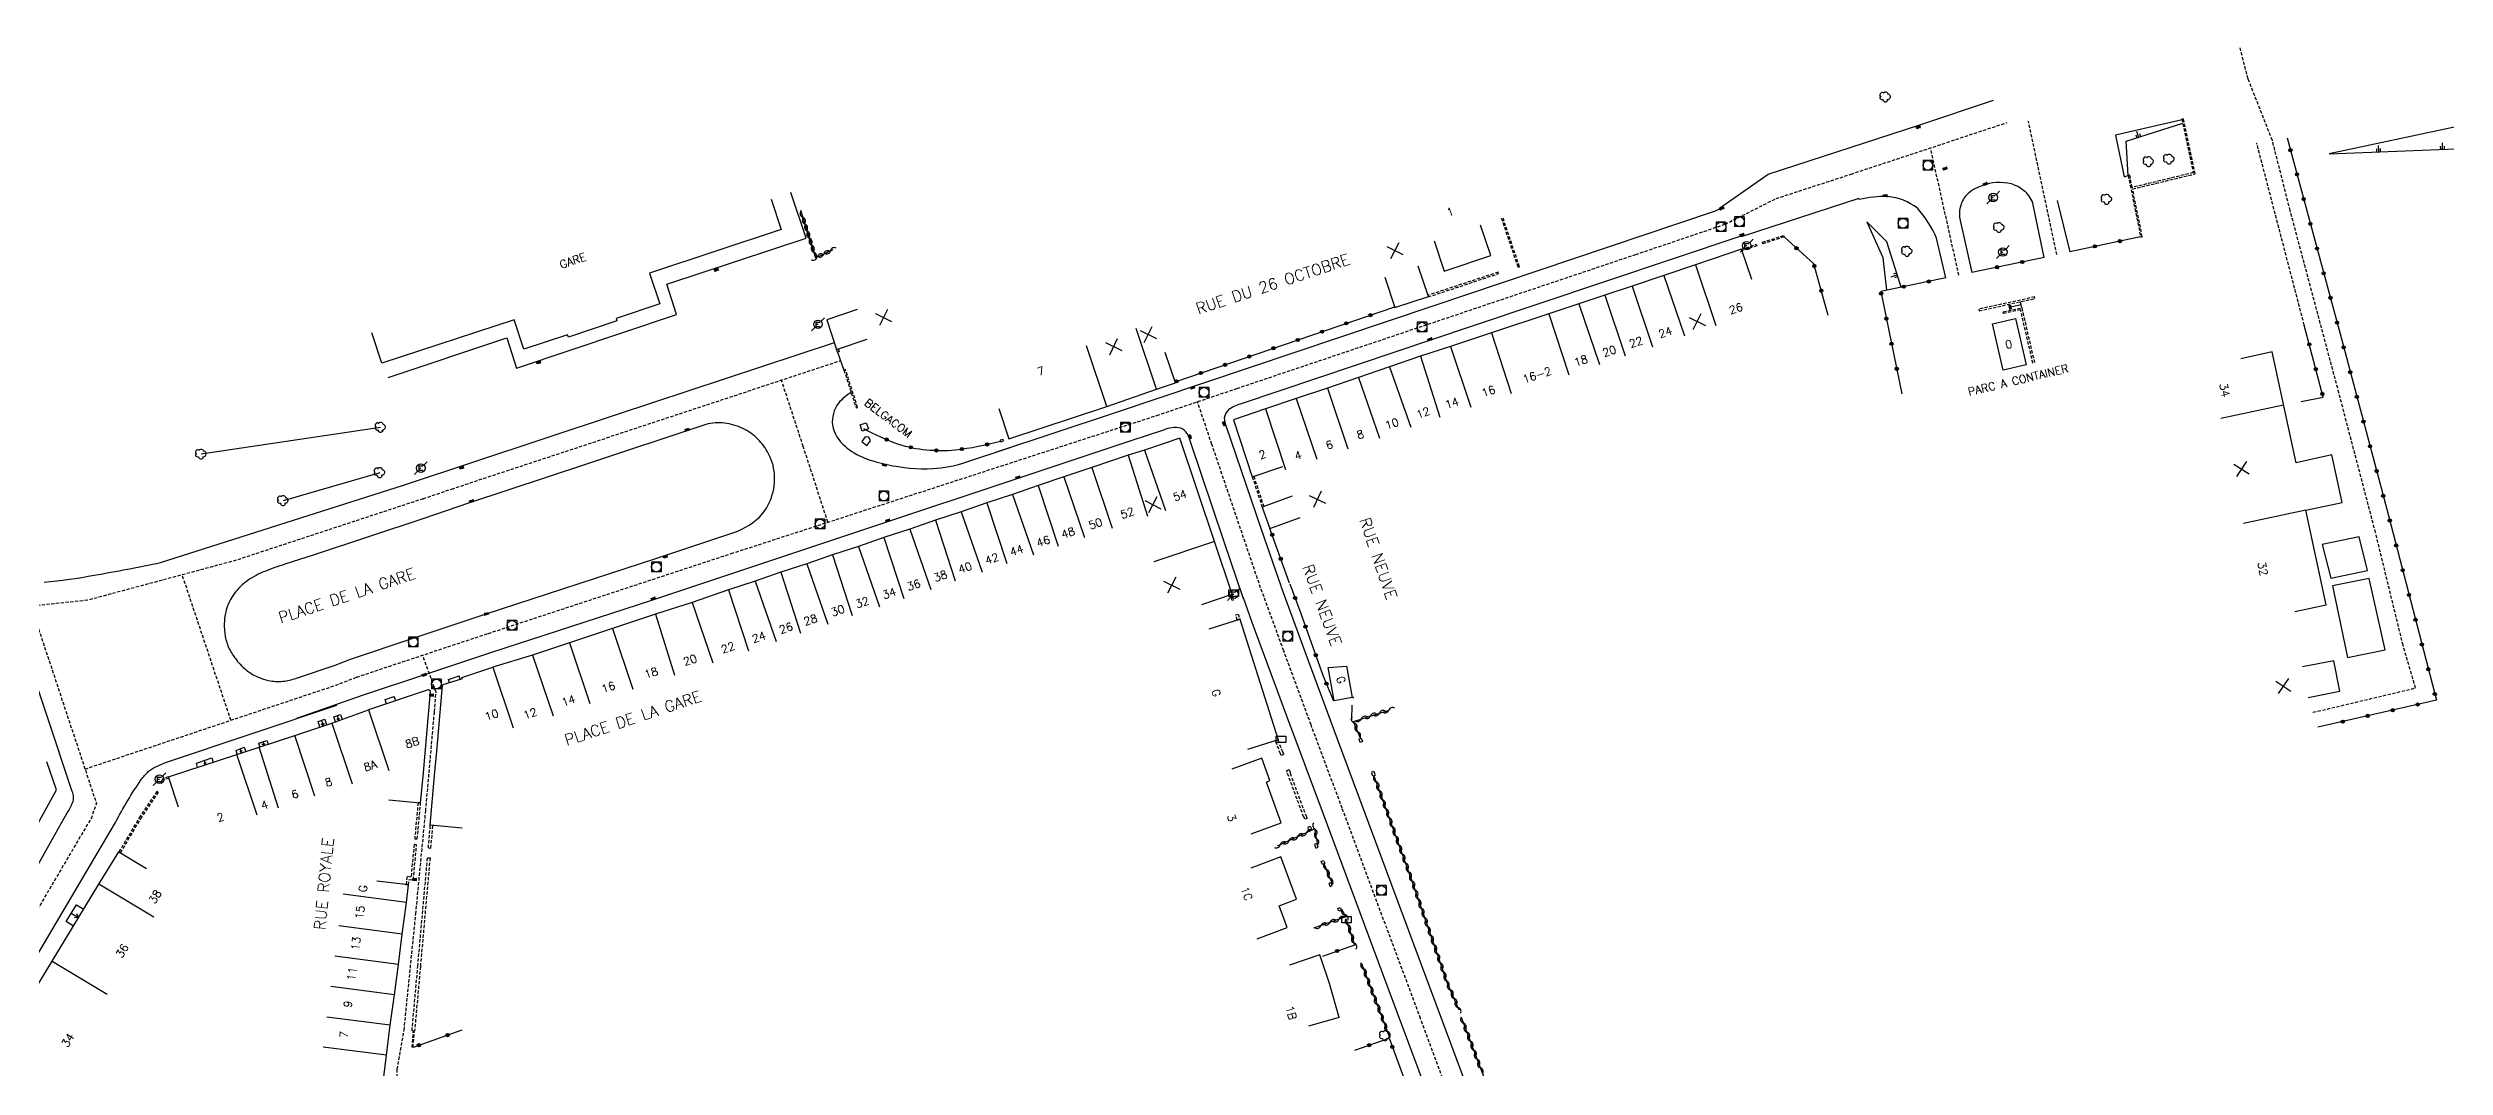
# Model space of a CAD drawing. Header units: millimetres. Extents: x 100999 to 102001, y 122000 to 123000.
# Drawn here: x 101439.1 to 101813.6, y 122239.6 to 122398.8 of the extents above; entities that cross this region are included whole.
import ezdxf
from ezdxf.enums import TextEntityAlignment as Align

# ---------------------------------------------------------------- set-up
doc = ezdxf.new("R2010")
doc.units = ezdxf.units.MM
doc.linetypes.add('DASHED', pattern=[0.75, 0.5, -0.25])
doc.layers.get('0').update_dxf_attribs({"linetype": 'CONTINUOUS'})
for name, color, linetype in [('W0001', 6, 'DASHED'), ('W0008', 7, 'CONTINUOUS'), ('W0100', 7, 'CONTINUOUS'), ('W0105', 7, 'CONTINUOUS'), ('W0112', 1, 'DASHED'), ('W0211', 2, 'CONTINUOUS'), ('W0300', 7, 'CONTINUOUS'), ('W0302', 3, 'CONTINUOUS'), ('W0310', 3, 'CONTINUOUS'), ('W0322', 7, 'CONTINUOUS'), ('W0334', 7, 'CONTINUOUS'), ('W0400', 7, 'CONTINUOUS'), ('W0420', 7, 'CONTINUOUS'), ('W0471', 7, 'CONTINUOUS'), ('W0984', 7, 'CONTINUOUS'), ('W0989', 7, 'CONTINUOUS'), ('W0991', 7, 'CONTINUOUS'), ('W1102', 7, 'CONTINUOUS'), ('W1471', 7, 'CONTINUOUS')]:
    doc.layers.add(name, color=color, linetype=linetype)
doc.styles.get("Standard").update_dxf_attribs({"font": 'romans.shx', "width": 0.85})

# ---------------------------------------------------------------- blocks, each defined once
blk = doc.blocks.new('T471')
for p, q in [((-0.333334, 0.333334), (-0.333334, -0.333334)), ((-0.333334, 0.333334), (0.333334, 0.333334)), ((-0.333334, 0), (0, 0)), ((0.500001, 0.500001), (1.000002, 1.000002)), ((-0.500001, -0.500001), (-1.000002, -1.000002)), ((-0.333334, -0.333334), (0.333334, -0.333334))]:
    blk.add_line(p, q)
blk.add_ellipse((0, 0), major_axis=(0.471405, 0.471405), ratio=1, start_param=5.4977871438, end_param=11.780972451)
blk = doc.blocks.new('t991o')
at = {"color": 0, "linetype": 'Continuous'}
for p, q in [((-1, 1), (1, -1)), ((-1, -1), (1, 1))]:
    blk.add_line(p, q, dxfattribs=at)
blk = doc.blocks.new('t322o')
at = {"color": 0, "linetype": 'Continuous'}
for radius in [0.25, 0.15]:
    blk.add_circle((0, 0), radius, dxfattribs=at)
blk = doc.blocks.new('t211o')
at = {"color": 0, "linetype": 'Continuous'}
for p, q in [((-0.29, 0.5), (-0.29, 0)), ((0, 1), (0, 0)), ((0.29, 0.5), (0.29, 0))]:
    blk.add_line(p, q, dxfattribs=at)
blk = doc.blocks.new('T400')
for p, q in [((-0.15, 0.3), (0.15, 0.3)), ((-0.15, -0.25), (-0.15, 0.3)), ((-0.15, 0.15), (0.15, 0.15)), ((-0.15, 0), (0.15, 0)), ((0.15, 0.3), (0.15, -0.25)), ((-0.15, -0.15), (0.15, -0.15)), ((-0.15, -0.25), (-0.15, -0.3)), ((-0.15, -0.3), (0.15, -0.3)), ((0.15, -0.3), (0.15, -0.25))]:
    blk.add_line(p, q)
blk = doc.blocks.new('t112o')
at = {"color": 0, "linetype": 'Continuous'}
for p, q in [((-0.5, 0.5), (0.5, 0.5)), ((-0.5, -0.5), (-0.5, 0.5)), ((0.5, 0.5), (0.5, -0.5)), ((0.5, -0.5), (-0.5, -0.5))]:
    blk.add_line(p, q, dxfattribs=at)
blk = doc.blocks.new('T300')
for p, q in [((-0.8, 0.51), (-0.86, 0.34)), ((-0.86, 0.34), (-0.86, 0.17)), ((-0.86, 0.17), (-0.74, 0.06)), ((-0.69, 0.63), (-0.8, 0.51)), ((-0.8, -0.06), (-0.74, 0.06)), ((-0.74, 0.06), (-0.69, 0.11)), ((-0.57, 0.69), (-0.69, 0.63)), ((-0.46, 0.69), (-0.57, 0.69)), ((-0.29, 0.63), (-0.46, 0.69)), ((-0.29, 0.63), (-0.17, 0.74)), ((-0.23, 0.57), (-0.29, 0.63)), ((-0.17, 0.74), (-0.06, 0.8)), ((-0.06, 0.8), (0.06, 0.8)), ((0.06, 0.8), (0.23, 0.74)), ((0.23, 0.74), (0.34, 0.63)), ((0.34, 0.63), (0.4, 0.51)), ((0.46, 0.46), (0.34, 0.46)), ((0.4, 0.51), (0.4, 0.46)), ((0.57, 0.4), (0.46, 0.46)), ((0.57, 0.4), (0.69, 0.29)), ((0.69, 0.29), (0.74, 0.17)), ((0.74, 0.06), (0.69, -0.17)), ((0.74, 0.17), (0.74, 0.06)), ((-0.8, -0.17), (-0.8, -0.06)), ((-0.8, -0.23), (-0.8, -0.17)), ((-0.74, -0.34), (-0.8, -0.23)), ((-0.69, -0.4), (-0.74, -0.34)), ((-0.51, -0.46), (-0.69, -0.4)), ((-0.4, -0.46), (-0.51, -0.46)), ((-0.4, -0.46), (-0.34, -0.46)), ((-0.34, -0.46), (-0.34, -0.4)), ((-0.34, -0.51), (-0.34, -0.46)), ((-0.29, -0.63), (-0.34, -0.51)), ((-0.17, -0.74), (-0.29, -0.63)), ((-0.06, -0.8), (-0.17, -0.74)), ((0.06, -0.8), (-0.06, -0.8)), ((0.17, -0.74), (0.06, -0.8)), ((0.23, -0.69), (0.17, -0.74)), ((0.29, -0.46), (0.23, -0.46)), ((0.29, -0.63), (0.23, -0.69)), ((0.46, -0.4), (0.29, -0.46)), ((0.34, -0.51), (0.29, -0.63)), ((0.34, -0.51), (0.34, -0.46)), ((0.57, -0.34), (0.46, -0.4)), ((0.63, -0.29), (0.57, -0.34)), ((0.69, -0.17), (0.63, -0.29))]:
    blk.add_line(p, q)
blk = doc.blocks.new('T420')
for p, q in [((0.75, 0.75), (-0.75, 0.75)), ((-0.75, 0.75), (-0.75, -0.75)), ((0.75, 0.75), (0.75, -0.75)), ((0.75, -0.75), (-0.75, -0.75))]:
    blk.add_line(p, q)
blk.add_ellipse((0, 0), major_axis=(-0.53, 0.53), ratio=1, start_param=3.926991, end_param=10.210176)
blk = doc.blocks.new('t310o')
at = {"color": 0, "linetype": 'Continuous'}
for centre, start, end in [((-0.5, 0.38), 216.8699, 323.1304), ((0.5, -0.37), 36.8699, 143.1303)]:
    blk.add_arc(centre, 0.625, start, end, dxfattribs=at)
blk = doc.blocks.new('T1471')
at = {"color": 0, "linetype": 'Continuous', "flags": 128}
blk.add_lwpolyline([(-0.75, -0.5), (-0.75, 0.5), (0.75, 0.5), (0.75, -0.5), (-0.75, -0.5)], dxfattribs=at)

msp = doc.modelspace()

# ---------------------------------------------------------------- linework, layer by layer
at = {"layer": 'W0001'}
for p, q in [((101467.69, 122293.79), (101460.08, 122316.51)), ((101487.35, 122300.54), (101507.9, 122307.37)), ((101499.74, 122298.18), (101497.62, 122303.95))]:
    msp.add_line(p, q, dxfattribs=at)
for points in [[(101792.93, 122295.03), (101808.96, 122298.83), (101807, 122305.53), (101802.7, 122323.11), (101796.98, 122344.94), (101789.36, 122373.44), (101786.58, 122384.4), (101782.78, 122394.03), (101781.54, 122398.84)], [(101507.9, 122307.37), (101545.84, 122319.83), (101612.34, 122341.42), (101624.85, 122345.64), (101687.14, 122366.57), (101701.09, 122371.29), (101709.06, 122375.31), (101720.77, 122379.12), (101745.18, 122387.19)], [(101752.94, 122366.55), (101748.48, 122387.38)], [(101737.62, 122363.32), (101733.18, 122383.22)], [(101497.72, 122328.41), (101502.17, 122329.92), (101562.93, 122349.99)], [(101560.94, 122324.73), (101557.1, 122336.57), (101553.68, 122346.94)], [(101628.78, 122313.78), (101620.92, 122336.9), (101618.68, 122343.56)], [(101691.13, 122140.63), (101690.13, 122148.54), (101686.25, 122159.28), (101681.89, 122169.92), (101678.67, 122178.94), (101664.09, 122218.76), (101659.59, 122230.86), (101653.52, 122247.17), (101641.28, 122280.03), (101636.41, 122293.09), (101632.14, 122304.64), (101628.81, 122313.81)], [(101486.03, 122155.86), (101487.08, 122162.94), (101488.75, 122175.88), (101489.89, 122189.57), (101491.94, 122202.5), (101493.2, 122212.38), (101493.73, 122216.25), (101493.67, 122239.26), (101494.74, 122245.37), (101496.57, 122263.53), (101498.12, 122279.62), (101499.11, 122290.84), (101499.48, 122295.11), (101499.74, 122298.18)]]:
    msp.add_lwpolyline(points, dxfattribs=at)
at = {"layer": 'W0001', "flags": 128}
for points in [[(101497.72, 122328.41), (101468.22, 122318.7), (101445.34, 122312.55), (101436.47, 122311.61), (101435.39, 122311.71), (101429.84, 122312.11), (101394.57, 122317.85), (101391.16, 122318.04), (101388.06, 122318.03), (101379.8, 122317.81), (101334.35, 122315.97), (101326.29, 122315.64), (101326.29, 122315.64)], [(101436.47, 122311.61), (101444.9, 122286.17), (101446.67, 122280.82), (101445.9, 122278.57), (101383.76, 122172.82), (101368.85, 122149.2), (101364.97, 122136.58), (101360.02, 122120.28), (101360.02, 122120.28)], [(101507.92, 122307.2), (101507.94, 122307.2), (101507.94, 122307.2)], [(101444.9, 122286.17), (101467.69, 122293.79), (101484.11, 122299.28), (101487.35, 122300.54)]]:
    msp.add_lwpolyline(points, dxfattribs=at)
at = {"layer": 'W0008'}
for p, q in [((101508.22, 122304.32), (101508.22, 122304.32)), ((101488.33, 122297.72), (101477.91, 122294.06))]:
    msp.add_line(p, q, dxfattribs=at)
at = {"layer": 'W0008', "flags": 128}
for points in [[(101587.33, 122335.73), (101605.39, 122341.74), (101655.51, 122358.53), (101699.45, 122373.35), (101700.28, 122373.69), (101700.21, 122373.82), (101707.83, 122379.1), (101731.5, 122386.83), (101743.01, 122390.69)], [(101752.98, 122375.01), (101754.95, 122366.99)], [(101456.71, 122318.42), (101494.67, 122330.52), (101527.9, 122341.56), (101561.96, 122352.81)]]:
    msp.add_lwpolyline(points, dxfattribs=at)
for points in [[(101735.58, 122362.9), (101734.13, 122369.1, 0.0836), (101731.13, 122373.79, 0.1472), (101726.5, 122375.61, 0.0676), (101722.04, 122375.15), (101722.01, 122375.31), (101703.58, 122369.33), (101703.53, 122369.44), (101671.7, 122358.74), (101661.59, 122355.37), (101625.35, 122343.19, 0.1121), (101623.5, 122342.27, 0.1819), (101622.87, 122341, 0.0951), (101623.11, 122339.85), (101628.61, 122323.63), (101631.68, 122314.77)], [(101750.94, 122366.12), (101749.23, 122374.3, 0.1573), (101748, 122376.33, 0.1086), (101745.82, 122377.58, 0.1613), (101741.24, 122377.3, 0.1281), (101738.78, 122375.83, 0.1206), (101737.83, 122373.96, 0.1152), (101737.79, 122371.86), (101739.66, 122363.74)], [(101564.57, 122345.02, 0.077461), (101562.61, 122343.34, 0.1974), (101561.67, 122339.89, 0.1717), (101563.62, 122336.62, 0.0894), (101566.69, 122334.76, 0.0438), (101570.19, 122333.75, 0.0664), (101577.35, 122333.12, 0.0655), (101582.34, 122334.05), (101589.42, 122336.4)], [(101507.57, 122310.41), (101534.08, 122319.06), (101545.63, 122322.92, 0.1157), (101550.21, 122325.48, 0.1118), (101552.12, 122328.6, 0.1037), (101552.6, 122332.27, 0.1094), (101551.51, 122335.74, 0.0792), (101549.73, 122337.97, 0.0818), (101547.31, 122339.54, 0.0856), (101544.43, 122340.24, 0.0966), (101541.54, 122339.89), (101523.23, 122333.8), (101504.78, 122327.71), (101497.81, 122325.33)], [(101625.88, 122312.78), (101622.83, 122321.68), (101617.55, 122337.44, 0.065), (101617.07, 122338.57, 0.1495), (101616.07, 122339.41, 0.1692), (101613.39, 122339.13), (101608.28, 122337.44), (101589.52, 122331.2), (101568.86, 122324.35), (101533.38, 122312.52), (101508.22, 122304.32)], [(101497.81, 122325.33), (101480.69, 122319.65), (101476.13, 122318.16, 0.018), (101472.97, 122317.05, 0.0561), (101470.36, 122315.66, 0.0821), (101468.18, 122313.53, 0.0907), (101466.95, 122311.01, 0.0585), (101466.66, 122308.94, 0.0539), (101466.8, 122306.89, 0.0663), (101467.44, 122304.95, 0.0552), (101468.55, 122303.21, 0.0618), (101470.23, 122301.53, 0.0626), (101471.98, 122300.51, 0.0492), (101473.56, 122300.02, 0.0751), (101475.78, 122299.88, 0.0568), (101477.91, 122300.37), (101484, 122302.4), (101486.36, 122303.36)], [(101438.51, 122315.39, 0.0265), (101446.34, 122316.46, 0.007022), (101456.71, 122318.42)], [(101424.11, 122247.19), (101439.77, 122275.15), (101442.13, 122279.32, 0.0383), (101442.95, 122280.91, 0.1062), (101443.12, 122281.81, 0.0628), (101442.9, 122282.65), (101435.26, 122305.74, 0.0668)], [(101436.15, 122254.93), (101446.96, 122273.21), (101449.66, 122277.82, -0.0296), (101453.68, 122284.53, -0.0531), (101454.79, 122285.76, -0.0708), (101456.06, 122286.57), (101457.47, 122287.21), (101484.22, 122296.15), (101484.22, 122296.15)]]:
    msp.add_lwpolyline(points, format="xyb", dxfattribs=at)
at = {"layer": 'W0008'}
for points in [[(101695.8, 122142.3), (101694.83, 122144.96), (101682.63, 122177.84), (101670.02, 122211.71), (101664.95, 122225.26), (101652.54, 122258.63), (101640.54, 122290.82), (101635.84, 122303.51), (101631.77, 122314.71)], [(101598.02, 122205.72), (101629.25, 122216.14), (101651.79, 122223.64), (101654.25, 122224.46), (101655.79, 122225.44), (101656.54, 122226.43), (101656.96, 122227.61), (101656.96, 122228.73), (101656.67, 122229.88), (101648.31, 122252.37), (101638.34, 122279.1), (101632.62, 122294.44), (101627.2, 122309.07), (101625.85, 122312.9)], [(101486.36, 122303.36), (101495.99, 122306.57), (101507.57, 122310.41)], [(101508.22, 122304.32), (101497.91, 122300.88), (101488.33, 122297.72)]]:
    msp.add_lwpolyline(points, dxfattribs=at)
at = {"layer": 'W0100'}
for p, q in [((101747.44, 122358.21), (101747.22, 122359.19)), ((101639.09, 122302.02), (101641.95, 122302.26)), ((101498.85, 122298.28), (101498.8, 122298.38)), ((101482.14, 122292.92), (101481.8, 122293.2)), ((101481.86, 122293.76), (101482.14, 122292.92)), ((101482.14, 122292.92), (101482.24, 122293.35)), ((101484.55, 122293.71), (101484.25, 122294.01)), ((101484.29, 122294.51), (101484.55, 122293.71)), ((101484.55, 122293.71), (101484.62, 122294.13)), ((101469.34, 122288.69), (101469.06, 122288.94)), ((101469.14, 122289.32), (101469.34, 122288.69)), ((101469.34, 122288.69), (101469.42, 122289.06)), ((101472.87, 122289.84), (101472.54, 122290.07)), ((101472.68, 122290.41), (101472.87, 122289.84)), ((101472.87, 122289.84), (101472.99, 122290.22)), ((101463.71, 122286.85), (101463.44, 122287.1)), ((101463.5, 122287.49), (101463.71, 122286.85)), ((101463.71, 122286.85), (101463.78, 122287.21)), ((101631.7, 122272.44), (101627.01, 122270.7)), ((101634.15, 122265.82), (101631.7, 122272.44)), ((101442.76, 122263.65), (101443.9, 122262.96)), ((101443.9, 122262.96), (101443.27, 122262.93)), ((101443.9, 122262.96), (101443.63, 122263.53)), ((101631.43, 122264.82), (101634.15, 122265.82)), ((101632.7, 122261.4), (101631.43, 122264.82)), ((101628.02, 122259.66), (101632.7, 122261.4)), ((101637.78, 122257.12), (101633.05, 122255.52)), ((101640.8, 122247.35), (101636, 122245.98))]:
    msp.add_line(p, q, dxfattribs=at)
for points in [[(101552.07, 122375.23), (101553.66, 122370.49), (101533.08, 122363.63), (101534.68, 122358.84), (101527.85, 122356.57), (101527.97, 122356.22), (101520.4, 122353.67), (101520.29, 122354), (101513.45, 122351.76), (101511.94, 122356.37), (101491.26, 122349.6), (101489.71, 122354.35)], [(101705.26, 122362.64), (101703.67, 122367.38), (101696.48, 122364.97), (101691.55, 122363.3), (101686.59, 122361.64), (101682.33, 122360.21), (101678.26, 122358.84), (101673.54, 122357.28), (101664.59, 122354.35), (101658.18, 122352.18), (101653.51, 122350.69), (101648.68, 122349), (101643.85, 122347.33), (101638.97, 122345.7), (101634.09, 122344.04), (101629.28, 122342.43), (101624.28, 122340.73), (101627.24, 122331.85), (101631.99, 122333.44)], [(101747.33, 122358.7), (101745.47, 122358.29), (101745.81, 122358.07), (101745.69, 122358.63), (101745.47, 122358.29)], [(101790.09, 122310.8), (101794.98, 122311.84), (101791.83, 122326.61), (101797.47, 122327.81), (101795.89, 122335.24), (101790.28, 122334.03), (101786.54, 122351.33), (101781.65, 122350.28)], [(101620.52, 122308.1), (101625.29, 122309.61), (101631.28, 122290.74), (101626.51, 122289.23)], [(101503.82, 122276.95), (101498.84, 122277.38), (101499.51, 122285.18), (101499.85, 122288.96), (101500.73, 122299.22), (101500.71, 122299.34), (101503.87, 122300.33), (101503.77, 122300.46), (101508.62, 122302.08)], [(101641.95, 122302.26), (101642.83, 122297.34), (101640.02, 122296.83), (101639.09, 122302.02)], [(101498.8, 122298.38), (101498.58, 122298.53), (101498.36, 122298.5), (101489.18, 122295.4)], [(101492.35, 122281.37), (101497.32, 122280.89), (101497.72, 122285), (101498.85, 122298.28)], [(101627.05, 122276.04), (101631.75, 122277.74), (101629.45, 122284.11), (101629.99, 122284.39), (101628.74, 122287.85), (101624.04, 122286.16)], [(101483.74, 122215.45), (101488.71, 122214.84), (101492, 122241.47), (101492.59, 122246.16), (101493.22, 122250.87), (101493.85, 122255.63), (101494.46, 122260.37), (101495.12, 122265.32), (101495.43, 122268.06), (101490.46, 122268.63)], [(101443.1, 122261.63), (101441.95, 122262.33), (101443.58, 122264.96), (101444.7, 122264.28)], [(101640.8, 122247.35), (101639.29, 122252.67), (101637.78, 122257.12)]]:
    msp.add_lwpolyline(points, dxfattribs=at)
at = {"layer": 'W0100', "flags": 128}
for points in [[(101655.63, 122368.69), (101657.23, 122363.95), (101664.5, 122366.41), (101662.89, 122371.15)], [(101647.95, 122363.01), (101649.53, 122358.26), (101654.74, 122360), (101653.15, 122364.74)], [(101565.53, 122357.95), (101560.78, 122356.38), (101562.31, 122351.74), (101567.06, 122353.31)], [(101745.37, 122358.78), (101745.57, 122357.8)], [(101587.66, 122342.5), (101589.23, 122337.75), (101604.5, 122342.8), (101612.26, 122345.51), (101615.23, 122346.52), (101613.61, 122351.25)], [(101619.34, 122311.9), (101624.08, 122313.49), (101621.33, 122321.7), (101615.92, 122337.89), (101610.42, 122336.01), (101607.87, 122335.2), (101602.17, 122333.3), (101597.82, 122331.82), (101593.78, 122330.48), (101589.77, 122329.06), (101585.76, 122327.76), (101581.76, 122326.36), (101577.73, 122325.06), (101573.73, 122323.66), (101569.7, 122322.35), (101565.71, 122320.95), (101561.68, 122319.66), (101557.64, 122318.23), (101553.58, 122316.92), (101549.59, 122315.53), (101545.43, 122314.16), (101539.73, 122312.21), (101533.99, 122310.39), (101527.28, 122308.14), (101520.59, 122305.89), (101514.82, 122303.95), (101508.62, 122302.08)], [(101633.49, 122328.81), (101628.79, 122327.1), (101630, 122323.76), (101634.7, 122325.46)], [(101792.18, 122297.37), (101797.1, 122298.31), (101796.19, 122303.09), (101791.27, 122302.16)], [(101459.49, 122280.2), (101457.93, 122284.96), (101468.64, 122288.46), (101472.11, 122289.59), (101477.67, 122291.42), (101483.47, 122293.36), (101489.18, 122295.4)], [(101481.56, 122292.72), (101481.33, 122293.58), (101482.38, 122293.94), (101482.61, 122293.07), (101482.61, 122293.07)], [(101484.05, 122293.55), (101483.76, 122294.34), (101484.82, 122294.69), (101485.09, 122293.89), (101485.09, 122293.89)], [(101468.68, 122288.48), (101468.5, 122289.06), (101469.78, 122289.58), (101470, 122288.9), (101470, 122288.9)], [(101472.22, 122289.62), (101472.04, 122290.2), (101473.32, 122290.61), (101473.5, 122290.05)], [(101437.29, 122277.15), (101440.43, 122282.9), (101438.92, 122287.32)], [(101462.49, 122286.45), (101462.29, 122287.07), (101464.71, 122287.91), (101464.93, 122287.25), (101464.93, 122287.25)], [(101411.28, 122174.33), (101406.28, 122174.21), (101406.19, 122177.9), (101407.7, 122177.93), (101407.59, 122182.45), (101408.85, 122182.49), (101408.65, 122189.31), (101415.23, 122189.5), (101414.69, 122212.39), (101413.2, 122212.45), (101417.88, 122220.12), (101420.78, 122224.91), (101423.29, 122229.1), (101430.13, 122240.32), (101439.79, 122256.14), (101447.07, 122268.19), (101450.2, 122273.23), (101454.48, 122270.65), (101454.48, 122270.65)]]:
    msp.add_lwpolyline(points, dxfattribs=at)
at = {"layer": 'W0100'}
msp.add_lwpolyline([(101746.46, 122356.59), (101748.15, 122349.33), (101744.54, 122348.47), (101742.86, 122355.73)], close=True, dxfattribs=at)
at = {"layer": 'W0100', "flags": 128}
msp.add_lwpolyline([(101567.36, 122338.01), (101566.78, 122338.05), (101566.22, 122337.33), (101567.01, 122336.73), (101567.59, 122337.46)], close=True, dxfattribs=at)
at = {"layer": 'W0105'}
for p, q in [((101501.69, 122300.18), (101503.33, 122300.74)), ((101501.86, 122299.7), (101501.69, 122300.18)), ((101503.51, 122300.21), (101503.33, 122300.74)), ((101491.8, 122297.03), (101493.2, 122297.5)), ((101492.02, 122296.36), (101491.8, 122297.03)), ((101493.43, 122296.84), (101493.2, 122297.5))]:
    msp.add_line(p, q, dxfattribs=at)
at = {"layer": 'W0112'}
for p, q in [((101627.24, 122331.85), (101628.79, 122327.1)), ((101627.48, 122331.93), (101629.02, 122327.19)), ((101625.29, 122309.61), (101624.9, 122309.49)), ((101625.05, 122310.39), (101625.29, 122309.61)), ((101631.92, 122289.03), (101632.15, 122288.43)), ((101643.88, 122290.86), (101644.26, 122291)), ((101644.09, 122290.31), (101643.88, 122290.86)), ((101457.07, 122284.69), (101456.74, 122284.02)), ((101457.94, 122284.94), (101457.07, 122284.69)), ((101458.01, 122284.7), (101457.24, 122284.48)), ((101645.86, 122285.66), (101646.23, 122285.81)), ((101646.09, 122285.06), (101645.86, 122285.66)), ((101456.13, 122282.68), (101453.52, 122278.8)), ((101456.34, 122282.54), (101453.73, 122278.67)), ((101456.34, 122282.54), (101456.13, 122282.68)), ((101456.96, 122283.91), (101456.74, 122284.02)), ((101457.24, 122284.48), (101456.96, 122283.91)), ((101497.32, 122280.87), (101496.93, 122280.91)), ((101453.52, 122278.8), (101450.2, 122273.23)), ((101453.73, 122278.67), (101450.41, 122273.1)), ((101496.8, 122275.25), (101497.32, 122280.87)), ((101498.53, 122273.85), (101498.84, 122277.38)), ((101498.93, 122273.82), (101499.24, 122277.34)), ((101635.61, 122279.02), (101635.81, 122278.46)), ((101636.27, 122277.26), (101636.54, 122276.63)), ((101496.18, 122268.85), (101496.7, 122274.34)), ((101498.53, 122273.85), (101498.93, 122273.82)), ((101636.54, 122276.63), (101636.17, 122276.48)), ((101637.34, 122274.53), (101636.96, 122274.39)), ((101637.54, 122273.95), (101637.34, 122274.53)), ((101496.88, 122255.33), (101498.4, 122272.31)), ((101638.59, 122271.42), (101638.23, 122271.26)), ((101638.38, 122271.9), (101638.59, 122271.42)), ((101639.57, 122268.42), (101639.2, 122268.27)), ((101639.74, 122267.99), (101639.57, 122268.42)), ((101641.15, 122264.11), (101640.78, 122263.96)), ((101640.97, 122264.54), (101641.15, 122264.11)), ((101495.98, 122245.27), (101496.88, 122255.33)), ((101496.14, 122242.69), (101496.34, 122245.19)), ((101496.2, 122245.2), (101496.34, 122245.19))]:
    msp.add_line(p, q, dxfattribs=at)
for points in [[(101764.7, 122377.04), (101764.31, 122378.94), (101764.07, 122378.89), (101766.01, 122369.3), (101766.26, 122369.35), (101764.75, 122376.8), (101774.54, 122379.17), (101772.69, 122387.77), (101772.45, 122387.72), (101774.24, 122379.36)], [(101710.23, 122369.54), (101710.3, 122369.3), (101707, 122368.24), (101706.92, 122368.47)], [(101749.44, 122359.93), (101740.71, 122358.01), (101740.76, 122357.76), (101749.5, 122359.69)], [(101565.59, 122342.67), (101563.69, 122348.58), (101563.45, 122348.51), (101565.35, 122342.59)], [(101587.85, 122337.53), (101587.92, 122337.29), (101588.37, 122337.43), (101588.3, 122337.67)], [(101623.85, 122313.21), (101624.08, 122313.3), (101624.34, 122312.6), (101624.11, 122312.51)]]:
    msp.add_lwpolyline(points, close=True, dxfattribs=at)
for points in [[(101791.57, 122355.51), (101784.2, 122383.76), (101784.13, 122383.98)], [(101666.14, 122372.25), (101668.73, 122364.58), (101668.97, 122364.66), (101666.38, 122372.33)], [(101703.67, 122367.38), (101705.96, 122368.16), (101706.04, 122367.93), (101703.75, 122367.14)], [(101654.71, 122359.99), (101654.73, 122359.94), (101665.71, 122363.57), (101665.63, 122363.8), (101654.67, 122360.19)], [(101749.19, 122349.57), (101747.25, 122357.91), (101744.59, 122357.33), (101744.54, 122357.58), (101747.44, 122358.21), (101749.43, 122349.63)], [(101562.55, 122351.82), (101562.71, 122351.36), (101562.47, 122351.28), (101562.31, 122351.74)], [(101624.9, 122309.49), (101624.66, 122310.28), (101625.05, 122310.39)], [(101631.63, 122288.56), (101630.88, 122290.58), (101631.25, 122290.72)], [(101631.25, 122290.72), (101631.88, 122289.02), (101631.92, 122289.03)], [(101632.15, 122288.43), (101631.77, 122288.29), (101631.67, 122288.57), (101631.63, 122288.56)], [(101644.26, 122291), (101644.46, 122290.45), (101644.09, 122290.31)], [(101632.7, 122285.75), (101632.63, 122285.96), (101633, 122286.09)], [(101635.81, 122278.46), (101635.44, 122278.32), (101635.32, 122278.65), (101635.27, 122278.65), (101632.65, 122285.73), (101632.7, 122285.75)], [(101633, 122286.09), (101633.21, 122285.52), (101633.16, 122285.5), (101635.56, 122279.02), (101635.61, 122279.02)], [(101646.23, 122285.81), (101646.46, 122285.2), (101646.09, 122285.06)], [(101496.93, 122280.91), (101496.4, 122275.28), (101496.8, 122275.25)], [(101636.17, 122276.48), (101635.9, 122277.1), (101636.27, 122277.26)], [(101496.7, 122274.34), (101496.31, 122274.38), (101495.82, 122269.29), (101495.2, 122269.37)], [(101636.96, 122274.39), (101637.16, 122273.82), (101637.54, 122273.95)], [(101498.4, 122272.31), (101498.79, 122272.27), (101497.28, 122255.29)], [(101638.23, 122271.26), (101638.01, 122271.73), (101638.38, 122271.9)], [(101495.2, 122269.37), (101495.04, 122268.12), (101495.43, 122268.06)], [(101495.43, 122268.06), (101495.55, 122268.93), (101496.18, 122268.85)], [(101639.2, 122268.27), (101639.38, 122267.84), (101639.74, 122267.99)], [(101640.78, 122263.96), (101640.6, 122264.39), (101640.97, 122264.54)], [(101497.28, 122255.29), (101496.38, 122245.23), (101495.98, 122245.27)], [(101496.14, 122242.69), (101496, 122242.7), (101496.2, 122245.2)]]:
    msp.add_lwpolyline(points, dxfattribs=at)
at = {"layer": 'W0211', "flags": 128}
for points in [[(101772.47, 122387.6), (101762.06, 122385.23), (101763.41, 122378.71), (101764.07, 122378.89)], [(101841.72, 122388.43), (101826.57, 122387.52), (101815.48, 122386.55), (101795.47, 122382.3)], [(101723.24, 122371.66), (101725.74, 122366.1), (101726.32, 122360.98)]]:
    msp.add_lwpolyline(points, dxfattribs=at)
at = {"layer": 'W0211'}
for points in [[(101764.07, 122378.89), (101763.77, 122384.26), (101772.58, 122387.09)], [(101795.47, 122382.3), (101815.25, 122383.09), (101826.64, 122385.49), (101841.6, 122387.41), (101841.72, 122388.43)], [(101728.61, 122361.45), (101726.37, 122368.56), (101723.24, 122371.66)]]:
    msp.add_lwpolyline(points, dxfattribs=at)
at = {"layer": 'W0302', "flags": 128}
for points in [[(101491.06, 122339.55), (101463.03, 122335.36)], [(101490.93, 122332.47), (101475.84, 122328.1)]]:
    msp.add_lwpolyline(points, dxfattribs=at)
at = {"layer": 'W0310'}
for p, q in [((101638.43, 122271.4), (101639.72, 122268.26)), ((101641.87, 122262.77), (101643.23, 122258.71)), ((101648.71, 122244.23), (101644.33, 122255.74)), ((101659.87, 122247.41), (101668.56, 122224.42))]:
    msp.add_line(p, q, dxfattribs=at)
at = {"layer": 'W0310', "flags": 128}
msp.add_lwpolyline([(101556.67, 122373.51), (101559.02, 122366.05), (101561.79, 122367.34)], dxfattribs=at)
at = {"layer": 'W0310'}
for points in [[(101644.08, 122291.07), (101643.07, 122293.62), (101648.6, 122295.38)], [(101646.25, 122285.11), (101652.18, 122268.72), (101657.63, 122252.88), (101659.52, 122248.56)], [(101637.46, 122274.32), (101637.01, 122276.83), (101631.15, 122274.12)], [(101641.19, 122264.28), (101641.85, 122263.09), (101636.79, 122261.29)]]:
    msp.add_lwpolyline(points, dxfattribs=at)
at = {"layer": 'W0322'}
for p, q in [((101633.03, 122315.23), (101630, 122323.76)), ((101642.8, 122293.87), (101642.84, 122296.16)), ((101638.24, 122256.95), (101643.24, 122258.71)), ((101503.77, 122245.39), (101496.15, 122242.68))]:
    msp.add_line(p, q, dxfattribs=at)
at = {"layer": 'W0322', "flags": 128}
for points in [[(101788.89, 122384.77), (101797.52, 122352.8), (101804.46, 122326.76), (101812.2, 122296.92), (101793.68, 122292.69)], [(101717.22, 122357.05), (101714.95, 122365.08), (101710.3, 122369.3)], [(101766, 122369.35), (101754.95, 122366.99)], [(101750.94, 122366.12), (101739.66, 122363.74)], [(101735.58, 122362.9), (101725.4, 122360.78), (101728.72, 122344.8)], [(101615.18, 122346.66), (101649.49, 122358.39)], [(101791.1, 122343.59), (101794.52, 122344.29), (101791.57, 122355.51)]]:
    msp.add_lwpolyline(points, dxfattribs=at)
msp.add_lwpolyline([(101566.51, 122339.37, 0.039647), (101571.95, 122336.95, 0.0538), (101576.35, 122336.05, 0.0476), (101580.85, 122336.04, 0.037277), (101587.89, 122337.41)], format="xyb", dxfattribs=at)
at = {"layer": 'W0322'}
for points in [[(101633.12, 122315.12), (101634.8, 122310.47), (101638.33, 122300.7), (101639.9, 122296.85)], [(101642.83, 122297.43), (101643, 122297.39), (101642.99, 122297.25)], [(101643.26, 122242.24), (101648.62, 122244.11), (101651.17, 122237.19)]]:
    msp.add_lwpolyline(points, dxfattribs=at)
at = {"layer": 'W0334'}
msp.add_lwpolyline([(101492.26, 122347.34), (101510.78, 122353.53), (101512.3, 122348.8), (101537.31, 122357.18), (101535.78, 122361.94), (101557.54, 122369.1), (101555.15, 122376.26)], dxfattribs=at)
at = {"layer": 'W0334', "flags": 128}
msp.add_lwpolyline([(101562.47, 122351.28), (101563.45, 122348.51)], dxfattribs=at)
for points in [[(101795.71, 122316.01), (101801.43, 122317.17), (101800.16, 122322.46), (101794.35, 122321.23)], [(101798.31, 122303.58), (101804.21, 122304.81), (101801.7, 122315.95), (101795.99, 122314.77)]]:
    msp.add_lwpolyline(points, close=True, dxfattribs=at)
at = {"layer": 'W1102'}
for p, q in [((101691.55, 122363.3), (101694.77, 122353.83)), ((101696.48, 122364.97), (101699.66, 122355.49)), ((101682.33, 122360.21), (101685.51, 122350.73)), ((101686.59, 122361.64), (101689.76, 122352.16)), ((101673.54, 122357.28), (101676.68, 122347.78)), ((101678.26, 122358.84), (101681.45, 122349.36)), ((101604.5, 122342.8), (101601.36, 122352.3)), ((101612.26, 122345.51), (101609.12, 122355)), ((101658.18, 122352.18), (101661.39, 122342.71)), ((101664.59, 122354.35), (101667.7, 122344.85)), ((101648.68, 122349), (101651.99, 122339.57)), ((101653.51, 122350.69), (101656.53, 122341.16)), ((101638.97, 122345.7), (101642.14, 122336.22)), ((101643.85, 122347.33), (101647.12, 122337.88)), ((101629.28, 122342.43), (101632.45, 122332.95)), ((101634.09, 122344.04), (101637.31, 122334.57)), ((101788.34, 122343), (101778.56, 122340.92)), ((101607.87, 122335.2), (101610.89, 122325.66)), ((101610.42, 122336.01), (101613.66, 122326.54)), ((101593.78, 122330.48), (101596.91, 122320.98)), ((101597.82, 122331.82), (101601.05, 122322.35)), ((101602.17, 122333.3), (101605.33, 122323.81)), ((101581.76, 122326.36), (101585.04, 122316.92)), ((101585.76, 122327.76), (101588.9, 122318.26)), ((101589.77, 122329.08), (101593.07, 122319.64)), ((101791.83, 122326.61), (101782.05, 122324.52)), ((101569.7, 122322.35), (101572.79, 122312.84)), ((101573.73, 122323.66), (101577.01, 122314.22)), ((101577.73, 122325.06), (101580.83, 122315.55)), ((101561.68, 122319.66), (101564.74, 122310.14)), ((101565.71, 122320.95), (101569.02, 122311.52)), ((101621.33, 122321.7), (101611.85, 122318.53)), ((101549.59, 122315.53), (101552.88, 122306.08)), ((101553.58, 122316.92), (101556.67, 122307.41)), ((101557.64, 122318.23), (101560.96, 122308.8)), ((101539.73, 122312.21), (101542.97, 122302.75)), ((101545.43, 122314.16), (101548.55, 122304.66)), ((101527.28, 122308.14), (101530.46, 122298.66)), ((101533.99, 122310.39), (101537, 122300.86)), ((101514.82, 122303.95), (101518.01, 122294.47)), ((101520.59, 122305.89), (101523.78, 122296.41)), ((101508.62, 122302.08), (101511.79, 122292.6)), ((101483.47, 122293.36), (101486.62, 122283.87)), ((101489.18, 122295.4), (101492.38, 122285.93)), ((101471.8, 122278.97), (101468.64, 122288.46)), ((101475.11, 122280.05), (101472.11, 122289.59)), ((101480.82, 122281.93), (101477.67, 122291.42)), ((101455.63, 122263.03), (101447.07, 122268.19)), ((101495.12, 122265.32), (101485.2, 122266.63)), ((101494.46, 122260.37), (101484.55, 122261.67)), ((101439.79, 122256.14), (101448.35, 122250.97)), ((101493.85, 122255.63), (101483.93, 122256.94)), ((101493.22, 122250.87), (101483.3, 122252.19)), ((101492.59, 122246.16), (101482.66, 122247.4)), ((101492, 122241.47), (101482.08, 122242.7))]:
    msp.add_line(p, q, dxfattribs=at)

# ---------------------------------------------------------------- block references
at = {"layer": 'W0112', "rotation": 108.9382119013447}
msp.add_blockref('t112o', (101566.63, 122339.62), dxfattribs=at)
at = {"layer": 'W0211'}
for p, rotation in [((101765.69, 122384.88), 17.79654558413972), ((101803.14, 122382.61), 2.27061317968658), ((101813.13, 122383), 2.27061317968658), ((101728, 122363.4), 107.5154987932531)]:
    msp.add_blockref('t211o', p, dxfattribs=dict(at, rotation=rotation))
at = {"layer": 'W0300'}
for p in [(101726.14, 122391.17), (101770.43, 122381.46), (101767.24, 122381.07), (101760.69, 122375.19), (101743.88, 122370.78), (101729.51, 122367.05), (101491.06, 122339.55), (101463.03, 122335.36), (101490.93, 122332.47), (101475.84, 122328.1), (101647.97, 122244.49)]:
    msp.add_blockref('T300', p, dxfattribs=at)
at = {"layer": 'W0310'}
for p, rotation in [((101557.01, 122372.41), 287.5379094776537), ((101557.36, 122371.31), 287.5379094776537), ((101557.71, 122370.21), 287.5379094776537), ((101558.06, 122369.11), 287.5379094776537), ((101558.41, 122368.01), 287.5379094776537), ((101558.75, 122366.91), 287.5379094776537), ((101560.3, 122366.65), 25.03163897381512), ((101561.35, 122367.14), 25.03163897381512), ((101559.26, 122366.16), 25.03163897381512), ((101648.55, 122295.36), 17.62226132978058), ((101643.16, 122293.39), 111.5690452755264), ((101643.71, 122292), 111.5690452755264), ((101644.26, 122294), 17.62226132978058), ((101645.69, 122294.46), 17.62226132978058), ((101647.12, 122294.91), 17.62226132978058), ((101646.59, 122284.17), 289.8683122887439), ((101647.1, 122282.76), 289.8683122887439), ((101647.61, 122281.35), 289.8683122887439), ((101648.12, 122279.94), 289.8683122887439), ((101637.02, 122276.79), 100.1111921034082), ((101648.63, 122278.53), 289.8683122887439), ((101649.14, 122277.12), 289.8683122887439), ((101631.6, 122274.33), 204.7845323175056), ((101632.96, 122274.96), 204.7845323175056), ((101634.32, 122275.59), 204.7845323175056), ((101635.69, 122276.21), 204.7845323175056), ((101637.28, 122275.31), 100.1111921034082), ((101649.65, 122275.71), 289.8683122887439), ((101650.16, 122274.3), 289.8683122887439), ((101650.67, 122272.89), 289.8683122887439), ((101638.81, 122270.48), 292.3131608687613), ((101639.38, 122269.09), 292.3131608687613), ((101651.18, 122271.48), 289.8683122887439), ((101651.69, 122270.07), 289.8683122887439), ((101652.2, 122268.65), 289.0101156475352), ((101652.69, 122267.24), 289.0101156475352), ((101653.18, 122265.82), 289.0101156475352), ((101637.95, 122261.71), 199.5440766028914), ((101639.36, 122262.21), 199.5440766028914), ((101640.78, 122262.71), 199.5440766028914), ((101641.67, 122263.41), 299.0873080239194), ((101642.19, 122261.82), 288.5448844708516), ((101653.66, 122264.4), 289.0101156475352), ((101654.15, 122262.98), 289.0101156475352), ((101654.64, 122261.56), 289.0101156475352), ((101642.67, 122260.4), 288.5448844708516), ((101643.14, 122258.98), 288.5448844708516), ((101655.13, 122260.15), 289.0101156475352), ((101655.62, 122258.73), 289.0101156475352), ((101644.62, 122254.97), 110.8538287882467), ((101656.11, 122257.31), 289.0101156475352), ((101656.6, 122255.89), 289.0101156475352), ((101657.09, 122254.47), 289.0101156475352), ((101645.15, 122253.57), 110.8538287882467), ((101645.68, 122252.17), 110.8538287882467), ((101646.22, 122250.77), 110.8538287882467), ((101657.57, 122253.05), 289.0101156475352), ((101658.16, 122251.67), 293.5338951653189), ((101658.76, 122250.3), 293.5338951653189), ((101646.75, 122249.37), 110.8538287882467), ((101647.29, 122247.96), 110.8538287882467), ((101647.82, 122246.56), 110.8538287882467), ((101659.36, 122248.92), 293.5338951653189), ((101660.22, 122246.47), 290.7105258556114), ((101648.35, 122245.16), 110.8538287882467), ((101660.75, 122245.07), 290.7105258556114), ((101661.28, 122243.67), 290.7105258556114), ((101661.81, 122242.26), 290.7105258556114), ((101662.34, 122240.86), 290.7105258556114), ((101662.87, 122239.46), 290.7105258556114)]:
    msp.add_blockref('t310o', p, dxfattribs=dict(at, rotation=rotation))
at = {"layer": 'W0322'}
for p, rotation in [((101789.41, 122382.86), 284.8756344976539), ((101790.43, 122379.08), 284.8756344976539), ((101791.47, 122375.22), 284.8756344976539), ((101792.51, 122371.36), 284.8756344976539), ((101712.24, 122367.54), 137.724223791947), ((101758.86, 122367.83), 192.0384181528608), ((101762.77, 122368.66), 192.0384181528608), ((101793.55, 122367.5), 284.8756344976539), ((101715.04, 122364.75), 105.8076754506174), ((101743.58, 122364.57), 191.8739588955694), ((101747.49, 122365.39), 191.8739588955694), ((101794.6, 122363.63), 284.8756344976539), ((101716.13, 122360.9), 105.8076754506174), ((101725.46, 122360.46), 281.7455853479025), ((101728.99, 122361.53), 191.7455853478949), ((101732.91, 122362.35), 191.7455853478949), ((101795.67, 122359.78), 284.8756344976539), ((101641.92, 122355.8), 18.86273490011711), ((101645.7, 122357.09), 18.86273490011711), ((101726.28, 122356.55), 281.7455853479025), ((101796.69, 122355.91), 284.8756344976539), ((101630.56, 122351.92), 18.86273490011711), ((101634.35, 122353.21), 18.86273490011711), ((101638.13, 122354.51), 18.86273490011711), ((101727.09, 122352.63), 281.7455853479025), ((101792.35, 122352.52), 104.7326516151334), ((101797.72, 122352.05), 284.9197345151075), ((101619.21, 122348.04), 18.86273490011711), ((101622.99, 122349.33), 18.86273490011711), ((101626.78, 122350.63), 18.86273490011711), ((101727.91, 122348.71), 281.7455853479025), ((101793.37, 122348.65), 104.7326516151334), ((101798.75, 122348.18), 284.9197345151075), ((101615.42, 122346.75), 18.86273490011711), ((101794.39, 122344.78), 104.7326516151334), ((101799.78, 122344.32), 284.9197345151075), ((101570.12, 122337.65), 337.6156950239169), ((101585.81, 122336.89), 12.70473358297694), ((101800.81, 122340.45), 284.9197345151075), ((101573.92, 122336.43), 347.8064397949742), ((101577.89, 122335.95), 358.1964930351429), ((101581.87, 122336.17), 7.942604401144644), ((101801.84, 122336.59), 284.9197345151075), ((101802.87, 122332.72), 284.9197345151075), ((101803.9, 122328.86), 284.9197345151075), ((101630.35, 122322.77), 109.5889117768461), ((101804.92, 122324.99), 284.5482254538247), ((101631.69, 122319), 109.5889117768461), ((101805.92, 122321.12), 284.5482254538247), ((101806.93, 122317.24), 284.5482254538247), ((101633.93, 122312.89), 289.8337097977096), ((101807.93, 122313.37), 284.5482254538247), ((101635.54, 122308.42), 289.8802112307382), ((101808.94, 122309.5), 284.5482254538247), ((101637.16, 122303.95), 289.8802112307382), ((101809.94, 122305.63), 284.5482254538247), ((101638.82, 122299.5), 292.1081892442295), ((101810.95, 122301.76), 284.5482254538247), ((101809.28, 122296.25), 192.8577471569795), ((101811.95, 122297.89), 284.5482254538247), ((101797.58, 122293.58), 192.8577471569795), ((101801.48, 122294.47), 192.8577471569795), ((101805.38, 122295.36), 192.8577471569795), ((101640.49, 122257.74), 19.3697364713381), ((101501.53, 122244.6), 199.548545788513), ((101497.06, 122243.01), 199.548545788513), ((101645.51, 122243.02), 19.23008652253586), ((101649.12, 122242.75), 290.2312500567204)]:
    msp.add_blockref('t322o', p, dxfattribs=dict(at, rotation=rotation))
at = {"layer": 'W0400'}
for p, rotation in [((101731.27, 122386.46), 108.1402479354769), ((101735.47, 122379.99), 108.0949798771655), ((101726.13, 122375.75), 89.32760439535232), ((101741.73, 122377.58), 108.9503930485651), ((101700.56, 122373.78), 293.8703718178376), ((101703.73, 122369.65), 107.647811353576), ((101543.54, 122364.16), 108.1833606123436), ((101654.98, 122353.3), 109.5951924794289), ((101515.79, 122349.7), 108.9945656889959), ((101617.95, 122345.78), 108.9160408637309), ((101538.93, 122339.18), 289.4216637800645), ((101617.49, 122338.1), 18.87248052532199), ((101622.83, 122340.13), 19.13163953534235), ((101503.75, 122333.27), 107.9749233698708), ((101569.78, 122333.69), 75.98552112767815), ((101590.65, 122331.73), 108.68103859385), ((101505.3, 122328.03), 108.4975038690653), ((101570.31, 122324.99), 108.478821651092), ((101535.56, 122319.35), 108.8663526526444), ((101533.67, 122312.78), 109.1218644181448), ((101507.57, 122310.41), 288.3061428064244), ((101497.91, 122300.88), 108.48164367665), ((101499.05, 122297.71), 90), ((101496.4, 122268.91), 90)]:
    msp.add_blockref('T400', p, dxfattribs=dict(at, rotation=rotation))
at = {"layer": 'W0420'}
for p in [(101732.76, 122380.5), (101700.45, 122370.89), (101703.34, 122371.7), (101728.89, 122371.44), (101653.74, 122355.22), (101619.69, 122345.02), (101607.38, 122339.56), (101607.4, 122339.53), (101569.68, 122328.83), (101559.73, 122324.47), (101534.15, 122317.74), (101511.59, 122308.61), (101632.75, 122306.92), (101496.16, 122306.01), (101499.79, 122299.45), (101647.4, 122267.2)]:
    msp.add_blockref('T420', p, dxfattribs=at)
at = {"layer": 'W0471'}
for p in [(101742.97, 122375.46), (101704.47, 122367.95), (101744.49, 122366.95), (101559.4, 122355.66), (101497.36, 122333.19), (101624.36, 122313.5), (101456.52, 122284.58)]:
    msp.add_blockref('T471', p, dxfattribs=at)
at = {"layer": 'W0991'}
for p, rotation in [((101649.52, 122367.19), 17.89502055542909), ((101569.62, 122356.73), 288.2898100703441), ((101696.75, 122356.09), 18.7831943256747), ((101605.59, 122352.18), 19.2210294613263), ((101610.99, 122354.06), 18.88695318141943), ((101781.77, 122333.04), 281.9970331420881), ((101637.38, 122328.33), 289.9243503904748), ((101611.71, 122327.5), 17.59685768949952), ((101614.65, 122314.9), 288.5045969777654), ((101788.29, 122299.12), 280.7473999408596)]:
    msp.add_blockref('t991o', p, dxfattribs=dict(at, rotation=rotation))
at = {"layer": 'W1471'}
for p in [(101624.34, 122313.65), (101631.72, 122290.79), (101641.96, 122262.62)]:
    msp.add_blockref('T1471', p, dxfattribs=at)

# ---------------------------------------------------------------- texts
at = {"layer": 'W0984'}
for s, rotation, p in [('PARC A CONTAINER', 13.481, (101746.88, 122346.95)), ('BELGACOM', 322.8325, (101570.39, 122340.99))]:
    msp.add_text(s, height=1.25, rotation=rotation, dxfattribs=at).set_placement(p, align=Align.MIDDLE)
at = {"layer": 'W0989'}
for s, rotation, p in [('RUE DU 26 OCTOBRE', 18.3292, (101630.46, 122361.96)), ('RUE NEUVE', 288.7412, (101646.93, 122319.07)), ('PLACE DE LA GARE', 18.4707, (101485.81, 122313.27)), ('RUE NEUVE', 289.986, (101638.15, 122311.79)), ('PLACE DE LA GARE', 18.3028, (101530.49, 122294.12)), ('RUE ROYALE', 84.689, (101482.22, 122268.23))]:
    msp.add_text(s, height=1.75, rotation=rotation, dxfattribs=at).set_placement(p, align=Align.MIDDLE)
at = {"layer": 'W0991'}
for s, rotation, p in [('1', 18.6976, (101658.14, 122373.23)), ('GARE', 18.5114, (101521.1, 122365.6)), ('26', 18.5119, (101702.78, 122358.12)), ('20', 18.6304, (101683.01, 122351.47)), ('22', 18.5734, (101687.17, 122352.87)), ('24', 18.4408, (101691.76, 122354.41)), ('0', 13.481, (101745.38, 122352.55)), ('7', 18.3058, (101594.2, 122348.35)), ('16-2', 18.1167, (101671.71, 122347.73)), ('18', 18.3052, (101678.57, 122349.99)), ('16', 18.7005, (101664.11, 122345.21)), ('34', 282.2044, (101779.13, 122345.37)), ('10', 19.0748, (101649.05, 122340.13)), ('12', 19.3233, (101653.91, 122341.83)), ('14', 17.6307, (101658.42, 122343.34)), ('6', 18.8071, (101639.27, 122336.82)), ('8', 18.4951, (101644.11, 122338.45)), ('2', 18.729, (101628.82, 122335.32)), ('4', 18.4775, (101634.38, 122335.17)), ('54', 18.8979, (101615.92, 122328.91)), ('52', 18.4461, (101607.71, 122326.18)), ('46', 19.2541, (101594.58, 122321.76)), ('48', 18.2516, (101598.46, 122323.08)), ('50', 18.8107, (101602.74, 122324.51)), ('40', 18.0237, (101582.37, 122317.63)), ('42', 19.1954, (101586.55, 122319.03)), ('44', 18.2638, (101590.43, 122320.35)), ('32', 282.0439, (101785.09, 122317.45)), ('36', 18.0264, (101574.34, 122314.92)), ('38', 19.1591, (101578.52, 122316.33)), ('30', 19.4103, (101562.48, 122310.93)), ('32', 17.8294, (101566.3, 122312.21)), ('34', 19.3376, (101570.52, 122313.63)), ('24', 18.2058, (101550.16, 122306.77)), ('26', 19.2258, (101554.39, 122308.2)), ('28', 17.9552, (101558.23, 122309.49)), ('20', 17.5485, (101539.42, 122303.2)), ('22', 18.8895, (101545.33, 122305.14)), ('16', 18.5857, (101526.64, 122298.96)), ('18', 18.5588, (101533.34, 122301.21)), ('G', 285.8868, (101641.09, 122300.09)), ('14', 18.6097, (101520.42, 122296.86)), ('G', 287.6057, (101621.61, 122298.06)), ('10', 18.5099, (101508.42, 122294.63)), ('12', 18.6183, (101514.43, 122294.85)), ('8B', 18.6501, (101496.01, 122290.32)), ('8', 18.4619, (101482.95, 122284.14)), ('8A', 18.109, (101489.46, 122286.68)), ('4', 17.9672, (101472.94, 122280.56)), ('6', 18.2697, (101477.68, 122282.24)), ('2', 18.1352, (101466.05, 122278.65)), ('3', 289.9126, (101624.02, 122278.54)), ('38', 58.1012, (101455.85, 122266.22)), ('G', 83.4781, (101488.32, 122267.48)), ('1C', 290.35, (101626.36, 122266.7)), ('15', 82.4545, (101487.85, 122263.77)), ('36', 58.8848, (101450.7, 122257.77)), ('13', 82.5691, (101487.21, 122258.91)), ('11', 82.4828, (101486.59, 122254.17)), ('9', 82.3863, (101485.96, 122249.44)), ('1B', 285.9182, (101633.31, 122248.09)), ('34', 58.5904, (101442.21, 122243.8)), ('7', 82.9235, (101485.35, 122244.68))]:
    msp.add_text(s, height=1.25, rotation=rotation, dxfattribs=at).set_placement(p, align=Align.MIDDLE)

doc.saveas('drawing.dxf')
